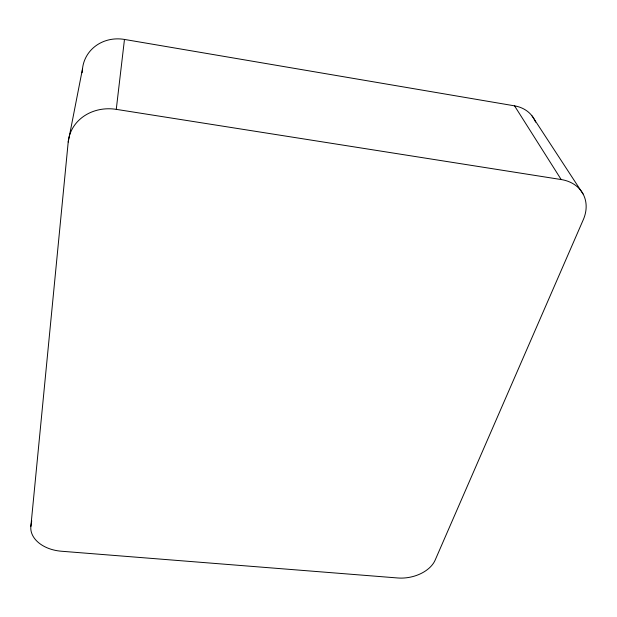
<?xml version="1.0" encoding="UTF-8"?>
<svg xmlns="http://www.w3.org/2000/svg" width="617" height="617" viewBox="0 0 617 617"><rect width="100%" height="100%" fill="white"/><g stroke="black" fill="none" stroke-linecap="round" stroke-linejoin="round"><path stroke-width="0.93" d="M514.539 105.846L561.185 179.547A40.992 32.177 -28.6 0 1 583.281 219.721L435.124 560.174A30.773 20.23 -11.2 0 1 397.741 577.975L61.361 551.228A33.195 22.536 2.8 0 1 30.85 526.463L68.202 142.064L82.493 68.911A37.992 34.992 22.5 0 1 124.472 39.434L514.539 105.846A36.087 29.901 -32.5 0 1 535.564 122.104M82.107 72.737L82.493 68.911M68.202 142.064A43.421 38.547 14.2 0 1 116.266 109.356L124.472 39.434M30.85 526.463L31.737 520.779M116.266 109.356L561.185 179.547M532.062 115.927L583.042 193.931"/></g></svg>
